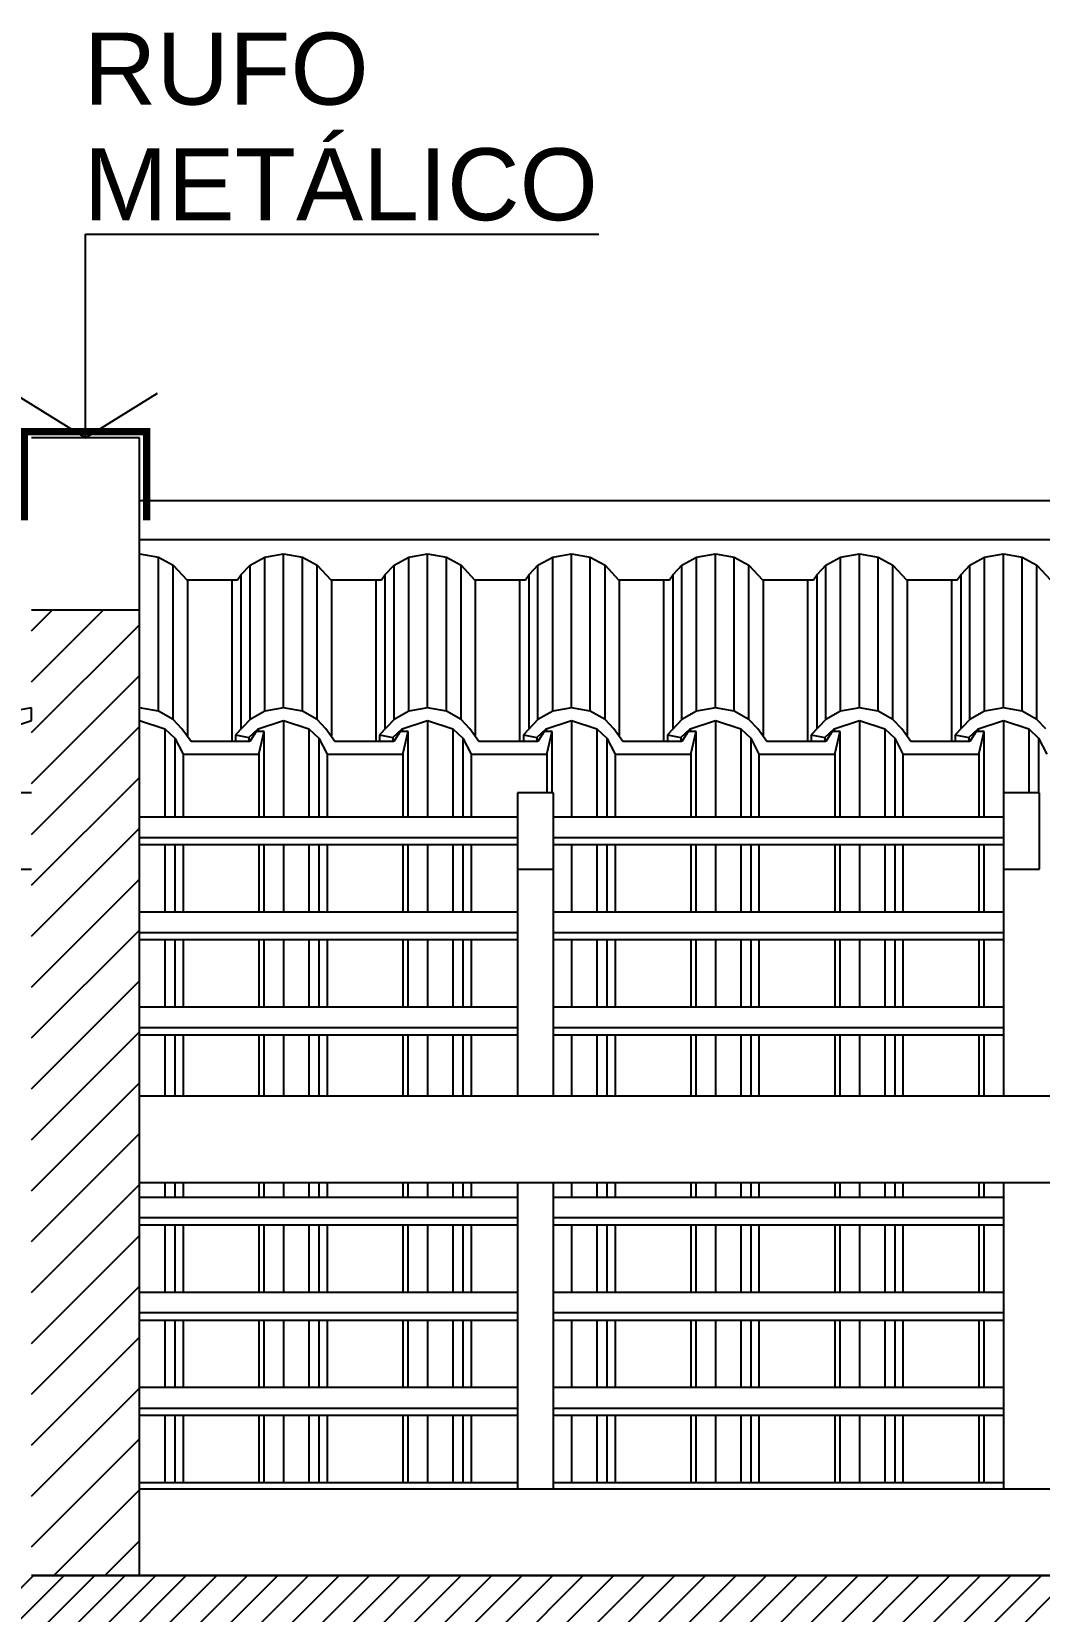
# Model space of a CAD drawing. Header units: metres. Extents: x 49 to 320, y -91 to 27.
# Drawn here: x 228.146 to 229.546, y 23.136 to 25.331 of the extents above; entities that cross this region are included whole.
import ezdxf
from ezdxf.enums import TextEntityAlignment as Align

# ---------------------------------------------------------------- set-up
doc = ezdxf.new("R2010")
doc.units = ezdxf.units.M
doc.header["$LTSCALE"] = 0.2
for name, color, linetype in [('ARQ-___-___-LEG', 3, 'Continuous'), ('ARQ-___-___-VST', 9, 'Continuous'), ('ARQ-ALV', 6, 'Continuous'), ('ARQ-ALV-___-HTC', 13, 'Continuous'), ('ARQ-ALV-BXA', 1, 'Continuous'), ('ARQ-COB', 4, 'Continuous'), ('ARQ-FOR', 2, 'Continuous'), ('ARQ-LAJ', 12, 'Continuous'), ('ARQ-LAJ-___-HTC', 13, 'Continuous')]:
    doc.layers.add(name, color=color, linetype=linetype)
doc.styles.add('REGUA80', font='arial.ttf')

# ---------------------------------------------------------------- blocks, each defined once
blk = doc.blocks.new('INDSETA')
at = {"color": 4, "linetype": 'ByBlock'}
for p, q in [((1.238, 2), (0, 0)), ((0, 0), (1.238, -2))]:
    blk.add_line(p, q, dxfattribs=at)

msp = doc.modelspace()

# ---------------------------------------------------------------- hatches: boundary and pattern name
at = {"layer": 'ARQ-ALV-___-HTC'}
h = msp.add_hatch(dxfattribs=at)
h.set_pattern_fill('_U', color=256, scale=0.05, angle=45, style=0, pattern_type=0)
h.set_pattern_definition([(45, (285.188165, 19.386), (-0.03535534, 0.03535534), [])])
h.paths.add_polyline_path([(228.2959, 23.186), (228.2959, 24.5272), (228.1459, 24.5272), (228.1459, 23.186)])
at = {"layer": 'ARQ-LAJ-___-HTC'}
h = msp.add_hatch(dxfattribs=at)
h.set_pattern_fill('_U', color=256, scale=0.03, angle=45, style=0, pattern_type=0)
h.set_pattern_definition([(45, (285.188165, 19.386), (-0.021213203, 0.021213203), [])])
h.paths.add_polyline_path([(218.9259, 23.086), (218.9259, 23.186), (202.7109, 23.186), (202.7109, 23.086)])
h.paths.add_polyline_path([(220.0759, 23.186), (220.0759, 23.086), (236.2909, 23.086), (236.2909, 23.186)])

# ---------------------------------------------------------------- linework, layer by layer
at = {"layer": 'ARQ-___-___-LEG'}
for p, q in [((228.2209, 24.7668), (228.2209, 25.0498)), ((228.2209, 25.0498), (228.9341, 25.0498))]:
    msp.add_line(p, q, dxfattribs=at)
at = {"layer": 'ARQ-___-___-VST'}
for p, q in [((230.0959, 24.6793), (228.2959, 24.6793)), ((228.2959, 24.6255), (230.0959, 24.6255)), ((228.2959, 24.6056), (228.3221, 24.6009)), ((228.3221, 24.3867), (228.3221, 24.6009)), ((228.3221, 24.6009), (228.3425, 24.5898)), ((228.3425, 24.3755), (228.3425, 24.5898)), ((228.3425, 24.5898), (228.3614, 24.5695)), ((228.4371, 24.5768), (228.4494, 24.5898)), ((228.4494, 24.5898), (228.4698, 24.6009)), ((228.4494, 24.3755), (228.4494, 24.5898)), ((228.4698, 24.6009), (228.4959, 24.6056)), ((228.4698, 24.3867), (228.4698, 24.6009)), ((228.4959, 24.3913), (228.4959, 24.6056)), ((228.4959, 24.6056), (228.5221, 24.6009)), ((228.5221, 24.3867), (228.5221, 24.6009)), ((228.5221, 24.6009), (228.5425, 24.5898)), ((228.5425, 24.3755), (228.5425, 24.5898)), ((228.5425, 24.5898), (228.5614, 24.5695)), ((228.6371, 24.5768), (228.6494, 24.5898)), ((228.6494, 24.5898), (228.6698, 24.6009)), ((228.6494, 24.3755), (228.6494, 24.5898)), ((228.6698, 24.6009), (228.6959, 24.6056)), ((228.6698, 24.3867), (228.6698, 24.6009)), ((228.6959, 24.3913), (228.6959, 24.6056)), ((228.6959, 24.6056), (228.7221, 24.6009)), ((228.7221, 24.3867), (228.7221, 24.6009)), ((228.7221, 24.6009), (228.7425, 24.5898)), ((228.7425, 24.3755), (228.7425, 24.5898)), ((228.7425, 24.5898), (228.7614, 24.5695)), ((228.8371, 24.5768), (228.8494, 24.5898)), ((228.8494, 24.5898), (228.8698, 24.6009)), ((228.8494, 24.3755), (228.8494, 24.5898)), ((228.8698, 24.6009), (228.8959, 24.6056)), ((228.8698, 24.3867), (228.8698, 24.6009)), ((228.8959, 24.3913), (228.8959, 24.6056)), ((228.8959, 24.6056), (228.9221, 24.6009)), ((228.9221, 24.3867), (228.9221, 24.6009)), ((228.9221, 24.6009), (228.9425, 24.5898)), ((228.9425, 24.3755), (228.9425, 24.5898)), ((228.9425, 24.5898), (228.9614, 24.5695)), ((229.0371, 24.5768), (229.0494, 24.5898)), ((229.0494, 24.5898), (229.0698, 24.6009)), ((229.0494, 24.3755), (229.0494, 24.5898)), ((229.0698, 24.6009), (229.0959, 24.6056)), ((229.0698, 24.3867), (229.0698, 24.6009)), ((229.0959, 24.3913), (229.0959, 24.6056)), ((229.0959, 24.6056), (229.1221, 24.6009)), ((229.1221, 24.3867), (229.1221, 24.6009)), ((229.1221, 24.6009), (229.1425, 24.5898)), ((229.1425, 24.3755), (229.1425, 24.5898)), ((229.1425, 24.5898), (229.1614, 24.5695)), ((229.2371, 24.5768), (229.2494, 24.5898)), ((229.2494, 24.5898), (229.2698, 24.6009)), ((229.2494, 24.3755), (229.2494, 24.5898)), ((229.2698, 24.6009), (229.2959, 24.6056)), ((229.2698, 24.3867), (229.2698, 24.6009)), ((229.2959, 24.3913), (229.2959, 24.6056)), ((229.2959, 24.6056), (229.3221, 24.6009)), ((229.3221, 24.3867), (229.3221, 24.6009)), ((229.3221, 24.6009), (229.3425, 24.5898)), ((229.3425, 24.3755), (229.3425, 24.5898)), ((229.3425, 24.5898), (229.3614, 24.5695)), ((229.4371, 24.5768), (229.4494, 24.5898)), ((229.4494, 24.5898), (229.4698, 24.6009)), ((229.4494, 24.3755), (229.4494, 24.5898)), ((229.4698, 24.6009), (229.4959, 24.6056)), ((229.4698, 24.3867), (229.4698, 24.6009)), ((229.4959, 24.3913), (229.4959, 24.6056)), ((229.4959, 24.6056), (229.5221, 24.6009)), ((229.5221, 24.3867), (229.5221, 24.6009)), ((229.5221, 24.6009), (229.5425, 24.5898)), ((229.5425, 24.3755), (229.5425, 24.5898)), ((229.5425, 24.5898), (229.5614, 24.5695)), ((228.3614, 24.5695), (228.4319, 24.5695)), ((228.3628, 24.3513), (228.3628, 24.5695)), ((228.4244, 24.3447), (228.4244, 24.5695)), ((228.4319, 24.5695), (228.4371, 24.5768)), ((228.4371, 24.3624), (228.4371, 24.5768)), ((228.5614, 24.5695), (228.6319, 24.5695)), ((228.5628, 24.3513), (228.5628, 24.5695)), ((228.6244, 24.3447), (228.6244, 24.5695)), ((228.6319, 24.5695), (228.6371, 24.5768)), ((228.6371, 24.3624), (228.6371, 24.5768)), ((228.7614, 24.5695), (228.8319, 24.5695)), ((228.7628, 24.3513), (228.7628, 24.5695)), ((228.8244, 24.3447), (228.8244, 24.5695)), ((228.8319, 24.5695), (228.8371, 24.5768)), ((228.8371, 24.3624), (228.8371, 24.5768)), ((228.9614, 24.5695), (229.0319, 24.5695)), ((228.9628, 24.3513), (228.9628, 24.5695)), ((229.0244, 24.3447), (229.0244, 24.5695)), ((229.0319, 24.5695), (229.0371, 24.5768)), ((229.0371, 24.3624), (229.0371, 24.5768)), ((229.1614, 24.5695), (229.2319, 24.5695)), ((229.1628, 24.3513), (229.1628, 24.5695)), ((229.2244, 24.3447), (229.2244, 24.5695)), ((229.2319, 24.5695), (229.2371, 24.5768)), ((229.2371, 24.3624), (229.2371, 24.5768)), ((229.3614, 24.5695), (229.4319, 24.5695)), ((229.3628, 24.3513), (229.3628, 24.5695)), ((229.4244, 24.3447), (229.4244, 24.5695)), ((229.4319, 24.5695), (229.4371, 24.5768)), ((229.4371, 24.3624), (229.4371, 24.5768)), ((228.4959, 24.3739), (228.4959, 24.2398)), ((228.6959, 24.3739), (228.6959, 24.2398)), ((228.8959, 24.3739), (228.8959, 24.2398)), ((229.0959, 24.3739), (229.0959, 24.2398)), ((229.2959, 24.3739), (229.2959, 24.2398)), ((229.4959, 24.3739), (229.4959, 24.2732)), ((228.3312, 24.3625), (228.3312, 24.2398)), ((228.3449, 24.3495), (228.3449, 24.2398)), ((228.4291, 24.3538), (228.4291, 24.3447)), ((228.4478, 24.3505), (228.4478, 24.3447)), ((228.4607, 24.3625), (228.4607, 24.3585)), ((228.4691, 24.2398), (228.4691, 24.3585)), ((228.5312, 24.3625), (228.5312, 24.2398)), ((228.5449, 24.3495), (228.5449, 24.2398)), ((228.6291, 24.3538), (228.6291, 24.3447)), ((228.6478, 24.3505), (228.6478, 24.3447)), ((228.6607, 24.3625), (228.6607, 24.3585)), ((228.6691, 24.2398), (228.6691, 24.3585)), ((228.7312, 24.3625), (228.7312, 24.2398)), ((228.7449, 24.3495), (228.7449, 24.2398)), ((228.8291, 24.3538), (228.8291, 24.3447)), ((228.8478, 24.3505), (228.8478, 24.3447)), ((228.8607, 24.3625), (228.8607, 24.3585)), ((228.8691, 24.2732), (228.8691, 24.3585)), ((228.9312, 24.3625), (228.9312, 24.2398)), ((228.9449, 24.3495), (228.9449, 24.2398)), ((229.0291, 24.3538), (229.0291, 24.3447)), ((229.0478, 24.3505), (229.0478, 24.3447)), ((229.0607, 24.3625), (229.0607, 24.3585)), ((229.0691, 24.2398), (229.0691, 24.3585)), ((229.1312, 24.3625), (229.1312, 24.2398)), ((229.1449, 24.3495), (229.1449, 24.2398)), ((229.2291, 24.3538), (229.2291, 24.3447)), ((229.2478, 24.3505), (229.2478, 24.3447)), ((229.2607, 24.3625), (229.2607, 24.3585)), ((229.2691, 24.2398), (229.2691, 24.3585)), ((229.3312, 24.3625), (229.3312, 24.2398)), ((229.3449, 24.3495), (229.3449, 24.2398)), ((229.4291, 24.3538), (229.4291, 24.3447)), ((229.4478, 24.3505), (229.4478, 24.3447)), ((229.4607, 24.3625), (229.4607, 24.3585)), ((229.4691, 24.2398), (229.4691, 24.3585)), ((229.5312, 24.3625), (229.5312, 24.2732)), ((229.5449, 24.3495), (229.5449, 24.2732)), ((228.3564, 24.3272), (228.3564, 24.2398)), ((228.4616, 24.3272), (228.4616, 24.2398)), ((228.5564, 24.3272), (228.5564, 24.2398)), ((228.6616, 24.3272), (228.6616, 24.2398)), ((228.7564, 24.3272), (228.7564, 24.2398)), ((228.8616, 24.3272), (228.8616, 24.2732)), ((228.9564, 24.3272), (228.9564, 24.2398)), ((229.0616, 24.3272), (229.0616, 24.2398)), ((229.1564, 24.3272), (229.1564, 24.2398)), ((229.2616, 24.3272), (229.2616, 24.2398)), ((229.3564, 24.3272), (229.3564, 24.2398)), ((229.4616, 24.3272), (229.4616, 24.2398)), ((228.8209, 24.2398), (228.2959, 24.2398)), ((229.4959, 24.2398), (228.8709, 24.2398)), ((228.2959, 24.2114), (228.8209, 24.2114)), ((228.2959, 24.2015), (228.8209, 24.2015)), ((228.3312, 24.2015), (228.3312, 24.1076)), ((228.3449, 24.2015), (228.3449, 24.1076)), ((228.3564, 24.2015), (228.3564, 24.1076)), ((228.4616, 24.2015), (228.4616, 24.1076)), ((228.4691, 24.1076), (228.4691, 24.2015)), ((228.4959, 24.2015), (228.4959, 24.1076)), ((228.5312, 24.2015), (228.5312, 24.1076)), ((228.5449, 24.2015), (228.5449, 24.1076)), ((228.5564, 24.2015), (228.5564, 24.1076)), ((228.6616, 24.2015), (228.6616, 24.1076)), ((228.6691, 24.1076), (228.6691, 24.2015)), ((228.6959, 24.2015), (228.6959, 24.1076)), ((228.7312, 24.2015), (228.7312, 24.1076)), ((228.7449, 24.2015), (228.7449, 24.1076)), ((228.7564, 24.2015), (228.7564, 24.1076)), ((228.8709, 24.2114), (229.4959, 24.2114)), ((228.8709, 24.2015), (229.4959, 24.2015)), ((228.8959, 24.2015), (228.8959, 24.1076)), ((228.9312, 24.2015), (228.9312, 24.1076)), ((228.9449, 24.2015), (228.9449, 24.1076)), ((228.9564, 24.2015), (228.9564, 24.1076)), ((229.0616, 24.2015), (229.0616, 24.1076)), ((229.0691, 24.1076), (229.0691, 24.2015)), ((229.0959, 24.2015), (229.0959, 24.1076)), ((229.1312, 24.2015), (229.1312, 24.1076)), ((229.1449, 24.2015), (229.1449, 24.1076)), ((229.1564, 24.2015), (229.1564, 24.1076)), ((229.2616, 24.2015), (229.2616, 24.1076)), ((229.2691, 24.1076), (229.2691, 24.2015)), ((229.2959, 24.2015), (229.2959, 24.1076)), ((229.3312, 24.2015), (229.3312, 24.1076)), ((229.3449, 24.2015), (229.3449, 24.1076)), ((229.3564, 24.2015), (229.3564, 24.1076)), ((229.4616, 24.2015), (229.4616, 24.1076)), ((229.4691, 24.1076), (229.4691, 24.2015)), ((228.8209, 24.1673), (228.8209, 23.852)), ((228.8709, 23.852), (228.8709, 24.1673)), ((229.4959, 24.1673), (229.4959, 23.852)), ((228.8209, 24.1076), (228.2959, 24.1076)), ((229.4959, 24.1076), (228.8709, 24.1076)), ((228.2959, 24.0793), (228.8209, 24.0793)), ((228.2959, 24.0694), (228.8209, 24.0694)), ((228.3312, 24.0694), (228.3312, 23.9755)), ((228.3449, 24.0694), (228.3449, 23.9755)), ((228.3564, 24.0694), (228.3564, 23.9755)), ((228.4616, 24.0694), (228.4616, 23.9755)), ((228.4691, 23.9755), (228.4691, 24.0694)), ((228.4959, 24.0694), (228.4959, 23.9755)), ((228.5312, 24.0694), (228.5312, 23.9755)), ((228.5449, 24.0694), (228.5449, 23.9755)), ((228.5564, 24.0694), (228.5564, 23.9755)), ((228.6616, 24.0694), (228.6616, 23.9755)), ((228.6691, 23.9755), (228.6691, 24.0694)), ((228.6959, 24.0694), (228.6959, 23.9755)), ((228.7312, 24.0694), (228.7312, 23.9755)), ((228.7449, 24.0694), (228.7449, 23.9755)), ((228.7564, 24.0694), (228.7564, 23.9755)), ((228.8709, 24.0793), (229.4959, 24.0793)), ((228.8709, 24.0694), (229.4959, 24.0694)), ((228.8959, 24.0694), (228.8959, 23.9755)), ((228.9312, 24.0694), (228.9312, 23.9755)), ((228.9449, 24.0694), (228.9449, 23.9755)), ((228.9564, 24.0694), (228.9564, 23.9755)), ((229.0616, 24.0694), (229.0616, 23.9755)), ((229.0691, 23.9755), (229.0691, 24.0694)), ((229.0959, 24.0694), (229.0959, 23.9755)), ((229.1312, 24.0694), (229.1312, 23.9755)), ((229.1449, 24.0694), (229.1449, 23.9755)), ((229.1564, 24.0694), (229.1564, 23.9755)), ((229.2616, 24.0694), (229.2616, 23.9755)), ((229.2691, 23.9755), (229.2691, 24.0694)), ((229.2959, 24.0694), (229.2959, 23.9755)), ((229.3312, 24.0694), (229.3312, 23.9755)), ((229.3449, 24.0694), (229.3449, 23.9755)), ((229.3564, 24.0694), (229.3564, 23.9755)), ((229.4616, 24.0694), (229.4616, 23.9755)), ((229.4691, 23.9755), (229.4691, 24.0694)), ((228.8209, 23.9755), (228.2959, 23.9755)), ((229.4959, 23.9755), (228.8709, 23.9755)), ((228.2959, 23.9472), (228.8209, 23.9472)), ((228.2959, 23.9373), (228.8209, 23.9373)), ((228.3312, 23.9373), (228.3312, 23.852)), ((228.3449, 23.9373), (228.3449, 23.852)), ((228.3564, 23.9373), (228.3564, 23.852)), ((228.4616, 23.9373), (228.4616, 23.852)), ((228.4691, 23.852), (228.4691, 23.9373)), ((228.4959, 23.9373), (228.4959, 23.852)), ((228.5312, 23.9373), (228.5312, 23.852)), ((228.5449, 23.9373), (228.5449, 23.852)), ((228.5564, 23.9373), (228.5564, 23.852)), ((228.6616, 23.9373), (228.6616, 23.852)), ((228.6691, 23.852), (228.6691, 23.9373)), ((228.6959, 23.9373), (228.6959, 23.852)), ((228.7312, 23.9373), (228.7312, 23.852)), ((228.7449, 23.9373), (228.7449, 23.852)), ((228.7564, 23.9373), (228.7564, 23.852)), ((228.8709, 23.9472), (229.4959, 23.9472)), ((228.8709, 23.9373), (229.4959, 23.9373)), ((228.8959, 23.9373), (228.8959, 23.852)), ((228.9312, 23.9373), (228.9312, 23.852)), ((228.9449, 23.9373), (228.9449, 23.852)), ((228.9564, 23.9373), (228.9564, 23.852)), ((229.0616, 23.9373), (229.0616, 23.852)), ((229.0691, 23.852), (229.0691, 23.9373)), ((229.0959, 23.9373), (229.0959, 23.852)), ((229.1312, 23.9373), (229.1312, 23.852)), ((229.1449, 23.9373), (229.1449, 23.852)), ((229.1564, 23.9373), (229.1564, 23.852)), ((229.2616, 23.9373), (229.2616, 23.852)), ((229.2691, 23.852), (229.2691, 23.9373)), ((229.2959, 23.9373), (229.2959, 23.852)), ((229.3312, 23.9373), (229.3312, 23.852)), ((229.3449, 23.9373), (229.3449, 23.852)), ((229.3564, 23.9373), (229.3564, 23.852)), ((229.4616, 23.9373), (229.4616, 23.852)), ((229.4691, 23.852), (229.4691, 23.9373)), ((230.8959, 23.852), (228.2959, 23.852)), ((228.2959, 23.732), (230.8959, 23.732)), ((228.3312, 23.732), (228.3312, 23.7112)), ((228.3449, 23.732), (228.3449, 23.7112)), ((228.3564, 23.732), (228.3564, 23.7112)), ((228.4616, 23.732), (228.4616, 23.7112)), ((228.4691, 23.7112), (228.4691, 23.732)), ((228.4959, 23.732), (228.4959, 23.7112)), ((228.5312, 23.732), (228.5312, 23.7112)), ((228.5449, 23.732), (228.5449, 23.7112)), ((228.5564, 23.732), (228.5564, 23.7112)), ((228.6616, 23.732), (228.6616, 23.7112)), ((228.6691, 23.7112), (228.6691, 23.732)), ((228.6959, 23.732), (228.6959, 23.7112)), ((228.7312, 23.732), (228.7312, 23.7112)), ((228.7449, 23.732), (228.7449, 23.7112)), ((228.7564, 23.732), (228.7564, 23.7112)), ((228.8209, 23.732), (228.8209, 23.306)), ((228.8709, 23.306), (228.8709, 23.732)), ((228.8959, 23.732), (228.8959, 23.7112)), ((228.9312, 23.732), (228.9312, 23.7112)), ((228.9449, 23.732), (228.9449, 23.7112)), ((228.9564, 23.732), (228.9564, 23.7112)), ((229.0616, 23.732), (229.0616, 23.7112)), ((229.0691, 23.7112), (229.0691, 23.732)), ((229.0959, 23.732), (229.0959, 23.7112)), ((229.1312, 23.732), (229.1312, 23.7112)), ((229.1449, 23.732), (229.1449, 23.7112)), ((229.1564, 23.732), (229.1564, 23.7112)), ((229.2616, 23.732), (229.2616, 23.7112)), ((229.2691, 23.7112), (229.2691, 23.732)), ((229.2959, 23.732), (229.2959, 23.7112)), ((229.3312, 23.732), (229.3312, 23.7112)), ((229.3449, 23.732), (229.3449, 23.7112)), ((229.3564, 23.732), (229.3564, 23.7112)), ((229.4616, 23.732), (229.4616, 23.7112)), ((229.4691, 23.7112), (229.4691, 23.732)), ((229.4959, 23.732), (229.4959, 23.306)), ((228.8209, 23.7112), (228.2959, 23.7112)), ((229.4959, 23.7112), (228.8709, 23.7112)), ((228.8209, 23.6829), (228.2959, 23.6829)), ((228.2959, 23.673), (228.8209, 23.673)), ((228.3312, 23.673), (228.3312, 23.5791)), ((228.3449, 23.673), (228.3449, 23.5791)), ((228.3564, 23.673), (228.3564, 23.5791)), ((228.4616, 23.673), (228.4616, 23.5791)), ((228.4691, 23.5791), (228.4691, 23.673)), ((228.4959, 23.673), (228.4959, 23.5791)), ((228.5312, 23.673), (228.5312, 23.5791)), ((228.5449, 23.673), (228.5449, 23.5791)), ((228.5564, 23.673), (228.5564, 23.5791)), ((228.6616, 23.673), (228.6616, 23.5791)), ((228.6691, 23.5791), (228.6691, 23.673)), ((228.6959, 23.673), (228.6959, 23.5791)), ((228.7312, 23.673), (228.7312, 23.5791)), ((228.7449, 23.673), (228.7449, 23.5791)), ((228.7564, 23.673), (228.7564, 23.5791)), ((229.4959, 23.6829), (228.8709, 23.6829)), ((228.8709, 23.673), (229.4959, 23.673)), ((228.8959, 23.673), (228.8959, 23.5791)), ((228.9312, 23.673), (228.9312, 23.5791)), ((228.9449, 23.673), (228.9449, 23.5791)), ((228.9564, 23.673), (228.9564, 23.5791)), ((229.0616, 23.673), (229.0616, 23.5791)), ((229.0691, 23.5791), (229.0691, 23.673)), ((229.0959, 23.673), (229.0959, 23.5791)), ((229.1312, 23.673), (229.1312, 23.5791)), ((229.1449, 23.673), (229.1449, 23.5791)), ((229.1564, 23.673), (229.1564, 23.5791)), ((229.2616, 23.673), (229.2616, 23.5791)), ((229.2691, 23.5791), (229.2691, 23.673)), ((229.2959, 23.673), (229.2959, 23.5791)), ((229.3312, 23.673), (229.3312, 23.5791)), ((229.3449, 23.673), (229.3449, 23.5791)), ((229.3564, 23.673), (229.3564, 23.5791)), ((229.4616, 23.673), (229.4616, 23.5791)), ((229.4691, 23.5791), (229.4691, 23.673)), ((228.8209, 23.5791), (228.2959, 23.5791)), ((229.4959, 23.5791), (228.8709, 23.5791)), ((228.8209, 23.5507), (228.2959, 23.5507)), ((228.2959, 23.5408), (228.8209, 23.5408)), ((228.3312, 23.5408), (228.3312, 23.4469)), ((228.3449, 23.5408), (228.3449, 23.4469)), ((228.3564, 23.5408), (228.3564, 23.4469)), ((228.4616, 23.5408), (228.4616, 23.4469)), ((228.4691, 23.4469), (228.4691, 23.5408)), ((228.4959, 23.5408), (228.4959, 23.4469)), ((228.5312, 23.5408), (228.5312, 23.4469)), ((228.5449, 23.5408), (228.5449, 23.4469)), ((228.5564, 23.5408), (228.5564, 23.4469)), ((228.6616, 23.5408), (228.6616, 23.4469)), ((228.6691, 23.4469), (228.6691, 23.5408)), ((228.6959, 23.5408), (228.6959, 23.4469)), ((228.7312, 23.5408), (228.7312, 23.4469)), ((228.7449, 23.5408), (228.7449, 23.4469)), ((228.7564, 23.5408), (228.7564, 23.4469)), ((229.4959, 23.5507), (228.8709, 23.5507)), ((228.8709, 23.5408), (229.4959, 23.5408)), ((228.8959, 23.5408), (228.8959, 23.4469)), ((228.9312, 23.5408), (228.9312, 23.4469)), ((228.9449, 23.5408), (228.9449, 23.4469)), ((228.9564, 23.5408), (228.9564, 23.4469)), ((229.0616, 23.5408), (229.0616, 23.4469)), ((229.0691, 23.4469), (229.0691, 23.5408)), ((229.0959, 23.5408), (229.0959, 23.4469)), ((229.1312, 23.5408), (229.1312, 23.4469)), ((229.1449, 23.5408), (229.1449, 23.4469)), ((229.1564, 23.5408), (229.1564, 23.4469)), ((229.2616, 23.5408), (229.2616, 23.4469)), ((229.2691, 23.4469), (229.2691, 23.5408)), ((229.2959, 23.5408), (229.2959, 23.4469)), ((229.3312, 23.5408), (229.3312, 23.4469)), ((229.3449, 23.5408), (229.3449, 23.4469)), ((229.3564, 23.5408), (229.3564, 23.4469)), ((229.4616, 23.5408), (229.4616, 23.4469)), ((229.4691, 23.4469), (229.4691, 23.5408)), ((228.8209, 23.4469), (228.2959, 23.4469)), ((229.4959, 23.4469), (228.8709, 23.4469)), ((228.2959, 23.4186), (228.8209, 23.4186)), ((228.2959, 23.4087), (228.8209, 23.4087)), ((228.3312, 23.4087), (228.3312, 23.3148)), ((228.3449, 23.4087), (228.3449, 23.3148)), ((228.3564, 23.4087), (228.3564, 23.3148)), ((228.4616, 23.4087), (228.4616, 23.3148)), ((228.4691, 23.3148), (228.4691, 23.4087)), ((228.4959, 23.4087), (228.4959, 23.3148)), ((228.5312, 23.4087), (228.5312, 23.3148)), ((228.5449, 23.4087), (228.5449, 23.3148)), ((228.5564, 23.4087), (228.5564, 23.3148)), ((228.6616, 23.4087), (228.6616, 23.3148)), ((228.6691, 23.3148), (228.6691, 23.4087)), ((228.6959, 23.4087), (228.6959, 23.3148)), ((228.7312, 23.4087), (228.7312, 23.3148)), ((228.7449, 23.4087), (228.7449, 23.3148)), ((228.7564, 23.4087), (228.7564, 23.3148)), ((228.8709, 23.4186), (229.4959, 23.4186)), ((228.8709, 23.4087), (229.4959, 23.4087)), ((228.8959, 23.4087), (228.8959, 23.3148)), ((228.9312, 23.4087), (228.9312, 23.3148)), ((228.9449, 23.4087), (228.9449, 23.3148)), ((228.9564, 23.4087), (228.9564, 23.3148)), ((229.0616, 23.4087), (229.0616, 23.3148)), ((229.0691, 23.3148), (229.0691, 23.4087)), ((229.0959, 23.4087), (229.0959, 23.3148)), ((229.1312, 23.4087), (229.1312, 23.3148)), ((229.1449, 23.4087), (229.1449, 23.3148)), ((229.1564, 23.4087), (229.1564, 23.3148)), ((229.2616, 23.4087), (229.2616, 23.3148)), ((229.2691, 23.3148), (229.2691, 23.4087)), ((229.2959, 23.4087), (229.2959, 23.3148)), ((229.3312, 23.4087), (229.3312, 23.3148)), ((229.3449, 23.4087), (229.3449, 23.3148)), ((229.3564, 23.4087), (229.3564, 23.3148)), ((229.4616, 23.4087), (229.4616, 23.3148)), ((229.4691, 23.3148), (229.4691, 23.4087)), ((228.8209, 23.3148), (228.2959, 23.3148)), ((229.4959, 23.3148), (228.8709, 23.3148)), ((230.8959, 23.306), (228.2959, 23.306)), ((228.2959, 23.186), (230.8209, 23.186)), ((228.3259, 23.186), (228.3259, 23.186)), ((228.3423, 23.186), (228.3424, 23.186)), ((228.3427, 23.186), (228.3427, 23.186)), ((228.3471, 23.186), (228.3471, 23.186)), ((228.3564, 23.186), (228.3564, 23.186)), ((228.4616, 23.186), (228.4616, 23.186)), ((228.466, 23.186), (228.466, 23.186)), ((228.5259, 23.186), (228.5259, 23.186)), ((228.5423, 23.186), (228.5424, 23.186)), ((228.5427, 23.186), (228.5427, 23.186)), ((228.5471, 23.186), (228.5471, 23.186)), ((228.5564, 23.186), (228.5564, 23.186)), ((228.6616, 23.186), (228.6616, 23.186)), ((228.666, 23.186), (228.666, 23.186)), ((228.7259, 23.186), (228.7259, 23.186)), ((228.7423, 23.186), (228.7424, 23.186)), ((228.7427, 23.186), (228.7427, 23.186)), ((228.7471, 23.186), (228.7471, 23.186)), ((228.7564, 23.186), (228.7564, 23.186)), ((228.8209, 23.186), (228.8209, 23.186)), ((228.8709, 23.186), (228.8709, 23.186)), ((228.9259, 23.186), (228.9259, 23.186)), ((228.9423, 23.186), (228.9424, 23.186)), ((228.9427, 23.186), (228.9427, 23.186)), ((228.9471, 23.186), (228.9471, 23.186)), ((228.9564, 23.186), (228.9564, 23.186)), ((229.0616, 23.186), (229.0616, 23.186)), ((229.066, 23.186), (229.066, 23.186)), ((229.1259, 23.186), (229.1259, 23.186)), ((229.1423, 23.186), (229.1424, 23.186)), ((229.1427, 23.186), (229.1427, 23.186)), ((229.1471, 23.186), (229.1471, 23.186)), ((229.1564, 23.186), (229.1564, 23.186)), ((229.2616, 23.186), (229.2616, 23.186)), ((229.266, 23.186), (229.266, 23.186)), ((229.3259, 23.186), (229.3259, 23.186)), ((229.3423, 23.186), (229.3424, 23.186)), ((229.3427, 23.186), (229.3427, 23.186)), ((229.3471, 23.186), (229.3471, 23.186)), ((229.3564, 23.186), (229.3564, 23.186)), ((229.4616, 23.186), (229.4616, 23.186)), ((229.466, 23.186), (229.466, 23.186)), ((229.4959, 23.186), (229.4959, 23.186))]:
    msp.add_line(p, q, dxfattribs=at)
at = {"layer": 'ARQ-___-___-VST', "const_width": 0.01}
msp.add_lwpolyline([(228.1359, 24.6518), (228.1359, 24.6518), (228.1359, 24.7652), (228.1359, 24.7752), (228.2959, 24.7752), (228.3059, 24.7752), (228.3059, 24.6518)], dxfattribs=at)
at = {"layer": 'ARQ-ALV'}
for p, q in [((228.2959, 24.5272), (228.1459, 24.5272)), ((228.2959, 23.186), (228.2959, 24.5272)), ((228.1459, 23.186), (228.2959, 23.186))]:
    msp.add_line(p, q, dxfattribs=at)
at = {"layer": 'ARQ-ALV-BXA'}
for p, q in [((228.2959, 24.7668), (228.1459, 24.7668)), ((228.2959, 24.5272), (228.2959, 24.7668))]:
    msp.add_line(p, q, dxfattribs=at)
at = {"layer": 'ARQ-COB'}
for p, q in [((228.1459, 24.3913), (228.1198, 24.3867)), ((228.1459, 24.3739), (228.1459, 24.3913)), ((228.3221, 24.3867), (228.2959, 24.3913)), ((228.4959, 24.3913), (228.4698, 24.3867)), ((228.5221, 24.3867), (228.4959, 24.3913)), ((228.6959, 24.3913), (228.6698, 24.3867)), ((228.7221, 24.3867), (228.6959, 24.3913)), ((228.8959, 24.3913), (228.8698, 24.3867)), ((228.9221, 24.3867), (228.8959, 24.3913)), ((229.0959, 24.3913), (229.0698, 24.3867)), ((229.1221, 24.3867), (229.0959, 24.3913)), ((229.2959, 24.3913), (229.2698, 24.3867)), ((229.3221, 24.3867), (229.2959, 24.3913)), ((229.4959, 24.3913), (229.4698, 24.3867)), ((229.5221, 24.3867), (229.4959, 24.3913)), ((228.1107, 24.3625), (228.1459, 24.3739)), ((228.2959, 24.3739), (228.3312, 24.3625)), ((228.3425, 24.3755), (228.3221, 24.3867)), ((228.3547, 24.3625), (228.3425, 24.3755)), ((228.4494, 24.3755), (228.4291, 24.3538)), ((228.4698, 24.3867), (228.4494, 24.3755)), ((228.4607, 24.3625), (228.4959, 24.3739)), ((228.4959, 24.3739), (228.5312, 24.3625)), ((228.5425, 24.3755), (228.5221, 24.3867)), ((228.5547, 24.3625), (228.5425, 24.3755)), ((228.6494, 24.3755), (228.6291, 24.3538)), ((228.6698, 24.3867), (228.6494, 24.3755)), ((228.6607, 24.3625), (228.6959, 24.3739)), ((228.6959, 24.3739), (228.7312, 24.3625)), ((228.7425, 24.3755), (228.7221, 24.3867)), ((228.7547, 24.3625), (228.7425, 24.3755)), ((228.8494, 24.3755), (228.8291, 24.3538)), ((228.8698, 24.3867), (228.8494, 24.3755)), ((228.8607, 24.3625), (228.8959, 24.3739)), ((228.8959, 24.3739), (228.9312, 24.3625)), ((228.9425, 24.3755), (228.9221, 24.3867)), ((228.9547, 24.3625), (228.9425, 24.3755)), ((229.0494, 24.3755), (229.0291, 24.3538)), ((229.0698, 24.3867), (229.0494, 24.3755)), ((229.0607, 24.3625), (229.0959, 24.3739)), ((229.0959, 24.3739), (229.1312, 24.3625)), ((229.1425, 24.3755), (229.1221, 24.3867)), ((229.1547, 24.3625), (229.1425, 24.3755)), ((229.2494, 24.3755), (229.2291, 24.3538)), ((229.2698, 24.3867), (229.2494, 24.3755)), ((229.2607, 24.3625), (229.2959, 24.3739)), ((229.2959, 24.3739), (229.3312, 24.3625)), ((229.3425, 24.3755), (229.3221, 24.3867)), ((229.3547, 24.3625), (229.3425, 24.3755)), ((229.4494, 24.3755), (229.4291, 24.3538)), ((229.4698, 24.3867), (229.4494, 24.3755)), ((229.4607, 24.3625), (229.4959, 24.3739)), ((229.4959, 24.3739), (229.5312, 24.3625)), ((229.5425, 24.3755), (229.5221, 24.3867)), ((229.5547, 24.3625), (229.5425, 24.3755)), ((228.3312, 24.3625), (228.3449, 24.3495)), ((228.3449, 24.3495), (228.3564, 24.3272)), ((228.3674, 24.3447), (228.3547, 24.3625)), ((228.4492, 24.3447), (228.3674, 24.3447)), ((228.4291, 24.3538), (228.4478, 24.3505)), ((228.4478, 24.3505), (228.4607, 24.3625)), ((228.4581, 24.3585), (228.4492, 24.3447)), ((228.4691, 24.3585), (228.4581, 24.3585)), ((228.4616, 24.3272), (228.4691, 24.3585)), ((228.5312, 24.3625), (228.5449, 24.3495)), ((228.5449, 24.3495), (228.5564, 24.3272)), ((228.5674, 24.3447), (228.5547, 24.3625)), ((228.6492, 24.3447), (228.5674, 24.3447)), ((228.6291, 24.3538), (228.6478, 24.3505)), ((228.6478, 24.3505), (228.6607, 24.3625)), ((228.6581, 24.3585), (228.6492, 24.3447)), ((228.6691, 24.3585), (228.6581, 24.3585)), ((228.6616, 24.3272), (228.6691, 24.3585)), ((228.7312, 24.3625), (228.7449, 24.3495)), ((228.7449, 24.3495), (228.7564, 24.3272)), ((228.7674, 24.3447), (228.7547, 24.3625)), ((228.8492, 24.3447), (228.7674, 24.3447)), ((228.8291, 24.3538), (228.8478, 24.3505)), ((228.8478, 24.3505), (228.8607, 24.3625)), ((228.8581, 24.3585), (228.8492, 24.3447)), ((228.8691, 24.3585), (228.8581, 24.3585)), ((228.8616, 24.3272), (228.8691, 24.3585)), ((228.9312, 24.3625), (228.9449, 24.3495)), ((228.9449, 24.3495), (228.9564, 24.3272)), ((228.9674, 24.3447), (228.9547, 24.3625)), ((229.0492, 24.3447), (228.9674, 24.3447)), ((229.0291, 24.3538), (229.0478, 24.3505)), ((229.0478, 24.3505), (229.0607, 24.3625)), ((229.0581, 24.3585), (229.0492, 24.3447)), ((229.0691, 24.3585), (229.0581, 24.3585)), ((229.0616, 24.3272), (229.0691, 24.3585)), ((229.1312, 24.3625), (229.1449, 24.3495)), ((229.1449, 24.3495), (229.1564, 24.3272)), ((229.1674, 24.3447), (229.1547, 24.3625)), ((229.2492, 24.3447), (229.1674, 24.3447)), ((229.2291, 24.3538), (229.2478, 24.3505)), ((229.2478, 24.3505), (229.2607, 24.3625)), ((229.2581, 24.3585), (229.2492, 24.3447)), ((229.2691, 24.3585), (229.2581, 24.3585)), ((229.2616, 24.3272), (229.2691, 24.3585)), ((229.3312, 24.3625), (229.3449, 24.3495)), ((229.3449, 24.3495), (229.3564, 24.3272)), ((229.3674, 24.3447), (229.3547, 24.3625)), ((229.4492, 24.3447), (229.3674, 24.3447)), ((229.4291, 24.3538), (229.4478, 24.3505)), ((229.4478, 24.3505), (229.4607, 24.3625)), ((229.4581, 24.3585), (229.4492, 24.3447)), ((229.4691, 24.3585), (229.4581, 24.3585)), ((229.4616, 24.3272), (229.4691, 24.3585)), ((229.5312, 24.3625), (229.5449, 24.3495)), ((229.5449, 24.3495), (229.5564, 24.3272)), ((228.3564, 24.3272), (228.4616, 24.3272)), ((228.5564, 24.3272), (228.6616, 24.3272)), ((228.7564, 24.3272), (228.8616, 24.3272)), ((228.9564, 24.3272), (229.0616, 24.3272)), ((229.1564, 24.3272), (229.2616, 24.3272)), ((229.3564, 24.3272), (229.4616, 24.3272))]:
    msp.add_line(p, q, dxfattribs=at)
at = {"layer": 'ARQ-FOR'}
for p, q in [((228.1459, 24.2732), (228.0959, 24.2732)), ((228.8209, 24.2732), (228.8209, 24.1673)), ((228.8709, 24.2732), (228.8209, 24.2732)), ((228.8709, 24.1673), (228.8709, 24.2732)), ((229.4959, 24.2732), (229.4959, 24.1673)), ((229.5459, 24.2732), (229.4959, 24.2732)), ((229.5459, 24.1673), (229.5459, 24.2732)), ((228.0959, 24.1673), (228.1459, 24.1673)), ((228.8209, 24.1673), (228.8709, 24.1673)), ((229.4959, 24.1673), (229.5459, 24.1673))]:
    msp.add_line(p, q, dxfattribs=at)
at = {"layer": 'ARQ-LAJ'}
for p, q in [((228.2959, 23.186), (228.1459, 23.186)), ((230.8209, 23.186), (228.2959, 23.186))]:
    msp.add_line(p, q, dxfattribs=at)

# ---------------------------------------------------------------- block references
at = {"layer": 'ARQ-___-___-LEG', "xscale": 0.05, "yscale": 0.05, "zscale": 0.05, "rotation": 90}
msp.add_blockref('INDSETA', (228.2209, 24.7668), dxfattribs=at)

# ---------------------------------------------------------------- texts
at = {"layer": 'ARQ-___-___-LEG', "style": 'REGUA80'}
for s, p in [('RUFO', (228.2185, 25.2796)), ('METÁLICO', (228.2185, 25.119))]:
    msp.add_text(s, height=0.1, dxfattribs=at).set_placement(p, align=Align.MIDDLE_LEFT)

doc.saveas('drawing.dxf')
